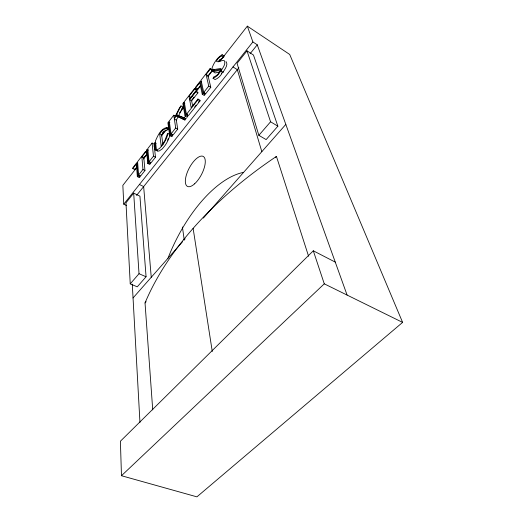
<?xml version="1.0" encoding="UTF-8"?>
<svg xmlns="http://www.w3.org/2000/svg" width="523" height="523" viewBox="0 0 523 523"><rect width="100%" height="100%" fill="white"/><g stroke="black" fill="none" stroke-linecap="round" stroke-linejoin="round"><path stroke-width="0.78" d="M213.051 70.84L211.71 70.017L212.253 71.403L213.247 71.69L218.026 70.664L219.778 70.801C219.189 73.691 216.332 76.044 213.639 77.038L213.09 78.326L215.123 79.568C218.451 78.215 221.301 75.345 222.556 71.978M156.181 143.394L154.873 142.687C153.808 145.734 153.487 150.389 157.671 151.062L156.423 149.728M169.995 134.64L167.994 133.542L167.151 136.457A13.088 4.642 -62.2 0 1 165.811 139.648A12.317 4.374 -62.2 0 1 163.039 144.413L159.437 148.558L156.449 150.101L155.423 140.962C157.776 135.81 160.548 128.893 166.628 127.527L168.602 128.619L168.125 129.632L165 130.946L161.627 134.744L162.888 144.845M218.719 61.858L220.732 59.204L223.687 57.131L224.158 55.974L222.151 54.706C217.143 57.641 213.763 62.976 211.913 68.389L212.495 69.311L213.652 69.611L220.745 68.474L221.255 69.003L220.909 71.135L222.955 72.403L223.125 71.854M169.642 136.058L169.158 137.549A13.068 4.674 -62.2 0 1 166.968 142.4A12.304 4.4 -62.2 0 1 165.046 145.492L162.235 148.905L159.469 150.84L158.443 151.16L156.449 150.101M220.909 71.135C222.497 68.075 226.054 64.414 224.445 60.733L222.687 60.485L217.803 61.753L216.535 61.505C217.045 58.955 219.464 57.033 221.68 55.869L222.151 54.706M167.608 140.229L168.288 138.595M167.994 133.542L167.399 133.888L164.85 140.648L161.169 146.1L159.665 133.672L163.032 129.867L166.151 128.54L166.628 127.527M176.526 114.733L180.997 105.934L182.972 107.065L178.513 115.851L176.526 114.733L186.025 118.616L184.913 120.022L176.009 115.74L174.355 119.087L175.708 127.985L171.054 133.888L173.067 134.993L177.728 129.103L176.343 120.198L177.997 116.858M221.327 73.612L221.66 73.004M222.955 72.403C224.544 69.35 228.1 65.689 226.472 62.008L225.851 61.727M197.916 99.03L191.163 107.705L189.646 99.645L195.909 91.702L195.772 91.022L189.548 99.122L189.019 96.297L194.759 89.015L194.641 88.407L184.207 101.802L186.43 114.393L188.457 115.544L200.074 100.861L199.943 100.22L197.916 99.03L198.047 99.671L200.074 100.861M136.921 166.772L134.784 169.576L132.835 168.589L136.392 163.928L137.34 176.63L139.327 177.63L139.942 176.859L139.818 175.29M200.387 85.556L197.668 89.119L195.68 87.936L199.76 82.601L202.277 94.303L204.31 95.513L205.016 94.617L204.506 92.309M191.542 100.285L194.02 97.088M198.387 102.253L199.243 101.148M147.388 152.624L145.44 151.598L137.582 161.685L138.608 175.022L140.595 176.029L144.949 170.524L143.838 157.894L146.793 154.187M148.414 150.134L147.113 149.447L146.499 150.232L147.748 163.438L149.741 164.47L150.369 163.679L150.219 162.123M152.095 143.047L147.767 148.604L149.042 161.79L151.042 162.83L155.481 157.214L154.056 144.093L152.095 143.047L153.481 156.168L149.042 161.79M169.851 122.657L168.537 121.931L167.896 122.755L169.687 135.62L171.701 136.719L172.361 135.888L172.126 134.28M175.735 116.328L173.767 115.217L169.23 121.048L171.054 133.888M180.997 105.934L179.474 107.888L174.244 118.381L173.767 115.217M184.835 103.456L183.514 102.691L182.854 103.541L185.037 116.158L187.064 117.302L187.744 116.446L187.326 114.079M201.643 81.915L200.316 81.117L195.543 87.249L195.68 87.936M210.083 68.578L201.054 80.169L203.735 92.453L205.774 93.663L210.789 87.321L208.062 75.711L206.069 74.495L210.246 69.245L210.083 68.578L212.077 69.807L212.24 70.474L208.062 75.711M138.608 175.022L142.956 169.504L141.883 156.88L145.505 152.33L145.44 151.598M143.459 157.652L144.446 156.397M181.827 108.529L182.972 107.065M136.902 167.386L122.846 185.358L123.761 204.173L126.553 205.513M143.426 159.038L147.44 153.899M161.496 135.928L166.013 130.149M167.523 128.22L168.524 126.939M179.566 112.818L183.586 107.679M196.132 91.63L200.649 85.85M207.677 76.868L213.704 69.16M219.725 61.459L247.34 26.15L289.709 54.464L402.605 322.397L196.91 496.85L121.473 475.721L120.395 441.229L313.303 250.792L335.263 262.115M192.765 106.672L191.64 100.808L197.91 92.885L197.766 92.205L195.772 91.022M137.34 176.63L137.948 175.852L136.941 162.509L132.783 167.844L132.835 168.589M147.748 163.438L148.369 162.64L147.113 149.447M169.687 135.62L170.348 134.784L168.537 121.931M176.009 115.74L182.893 118.878L184.004 117.472M185.037 116.158L185.724 115.295L183.514 102.691M186.43 114.393L198.047 99.671M202.277 94.303L202.983 93.414L200.316 81.117M203.735 92.453L208.755 86.092L206.069 74.495M194.687 106.98L196.184 105.09M123.761 204.173L252.89 41.938L247.34 26.15M247.006 50.849L237.069 63.322L258.846 135.333L266.135 139.602L277.87 126.187L253.459 55.033L247.006 50.849L270.568 121.787L277.87 126.187M133.685 193.118L125.978 202.793L130.24 283.865L137.261 286.833L146.067 276.765L139.929 196.177L133.685 193.118L139.02 273.719L130.24 283.865M194.641 88.407L196.622 89.583L196.746 90.191L191 97.461L189.019 96.297M136.562 195.432L238.861 67.755M250.092 53.732L257.244 44.808L252.89 41.938M162.352 133.032L164.209 130.907M218.771 60.76L219.738 59.615M258.846 135.333L270.568 121.787M133.045 297.953L182.442 241.842M184.05 240.011L185.122 238.795M203.362 218.078L285.82 124.402M152.729 409.895L145.034 302.941L146.126 301.725M275.34 157.645L276.432 156.429L308.59 256.25M121.473 475.721L324.273 283.832L313.303 250.792M213.09 78.326C216.463 76.816 220 73.763 220.523 69.951L219.869 69.467L213.456 70.631L211.71 70.017M220.059 71.919L215.26 72.932L214.26 72.638L213.789 71.854M220.137 70.043L221.674 69.696M179.265 116.132L186.025 118.616M139.02 273.719L146.067 276.765M324.273 283.832L402.605 322.397M139.438 184.482L143.655 186.58L151.239 277.288M137.948 175.852L139.942 176.859M142.956 169.504L144.949 170.524M148.369 162.64L150.369 163.679M141.883 156.88L143.838 157.894M153.481 156.168L155.481 157.214M145.505 152.33L147.46 153.357M159.665 133.672L161.627 134.744M170.348 134.784L172.361 135.888M166.151 128.54L168.125 129.632M175.708 127.985L177.728 129.103M174.355 119.087L176.343 120.198M182.893 118.878L184.913 120.022M185.724 115.295L187.744 116.446M189.646 99.645L191.64 100.808M202.983 93.414L205.016 94.617M194.759 89.015L196.746 90.191M195.909 91.702L197.91 92.885M208.755 86.092L210.789 87.321M210.246 69.245L212.24 70.474M232.99 66.937L237.324 69.664L261.84 151.65M221.68 55.869L223.687 57.131M214.502 70.546L213.914 69.624M257.244 44.808L347.095 295.07M197.531 88.433L197.668 89.119M193.118 228.355L212.273 351.495M182.422 226.975L184.22 239.92M154.873 142.687L155.677 150.009M134.731 168.837L134.784 169.576M132.28 284.146L139.955 422.407M167.955 258.297A101.933 48.796 -65.1 0 1 243.6 172.368M145.034 302.941A338.989 204.284 -21.3 0 1 276.432 156.429M194.621 183.815A16.952 6.93 -62.3 0 0 204.271 157.371A16.952 6.93 -62.3 0 0 187.031 173.008A16.952 6.93 -62.3 0 0 194.621 183.815"/></g></svg>
